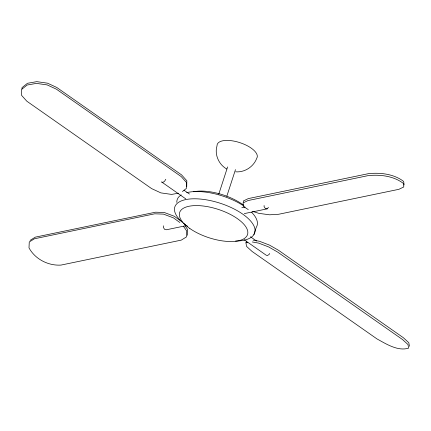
<?xml version="1.0" encoding="UTF-8"?>
<svg xmlns="http://www.w3.org/2000/svg" width="431" height="431" viewBox="0 0 431 431"><rect width="100%" height="100%" fill="white"/><g stroke="black" fill="none" stroke-linecap="round" stroke-linejoin="round"><path stroke-width="0.65" d="M21.965 88.975L21.992 87.66L27.444 83.296L36.78 81.653L47.512 83.172L56.747 87.45L181.559 174.862L186.833 180.751L186.731 186.666M187.302 235.304L187.56 229.421L185.001 225.672M218.749 194.225L227.622 166.921M226.808 196.277L235.477 169.609M253.881 234.626L256.24 227.369A41.996 17.547 18 0 0 251.645 212.321M252.28 241.958L258.681 243.116L268.653 246.941L277.618 252.065L402.43 339.477L407.979 344.52L408.626 348.135C397.937 351.545 386.025 343.879 376.942 338.89L252.13 251.478L246.58 246.435L245.934 242.825L246.758 240.988M165.795 179.269L164.55 181.322L162.81 182.426L161.587 181.936L185.788 198.885M269.666 253.476L269.046 254.505L267.306 255.61L266.078 255.12L244.081 239.711M244.312 213.598L267.188 208.852L268.454 207.376M182.426 191.579L186.391 188.406L186.494 182.485L181.219 176.597L56.413 89.185L47.173 84.912L36.446 83.388L27.105 85.031L21.652 89.395L21.55 95.316L26.824 101.204L151.637 188.616L160.876 192.889L171.603 194.413L178.45 193.207M30.095 240.363L35.31 237.147L155.553 212.197L164.319 212.51L174.296 216.265L180.675 220.909M245.934 242.825L247.83 242.303M241.829 207.731L245.099 207.052M186.133 225.672L166.522 229.745L164.723 229.464L163.441 227.59L163.435 225.812M235.622 171.818C244.641 172.572 253.6 166.792 256.72 158.339A20.995 8.776 18 0 0 239.42 142.494A20.995 8.776 18 0 0 217.014 145.85C214.32 154.605 218.873 164.701 226.781 169.017M267.188 208.852L265.394 208.572L264.111 206.697L264.106 205.512M253.105 240.121L259.5 241.279L269.477 245.104L278.442 250.228L403.254 337.64L408.803 342.683L409.45 346.298M252.512 211.325L258.864 213.356L269.59 214.805L278.631 214.272L398.874 189.317L403.815 186.946L403.324 183.374C393.46 175.918 380.25 174.41 368.241 175.6L247.997 200.555L243.062 202.92L243.547 206.497L248.283 209.617M183.951 190.184L189.451 194.036M250.497 236.786L256.547 241.026M179.84 222.515L173.461 217.876L163.489 214.121L154.718 213.808L34.475 238.758L29.265 241.974L29.001 247.852C35.094 259.176 48.294 265.911 61.013 265.081L181.257 240.126L186.472 236.91L186.731 231.032L183.434 226.21M404.143 184.985L403.653 181.413C393.789 173.957 380.578 172.448 368.57 173.634L248.326 198.589L243.391 200.959L243.553 202.15M176.823 202.398A41.996 17.547 18 0 1 181.23 194.898M186.677 192.668A41.996 17.547 18 0 1 244.059 206.163M193.627 191.763A35.692 14.918 18 0 1 243.763 205.345M182.502 222.391A41.996 17.547 18 0 1 191.698 198.858A41.996 17.547 18 0 1 248.568 218.873A41.996 17.547 18 0 1 235.563 241.064M187.819 226.426A41.996 17.547 18 0 1 186.801 225.725M185.659 224.912A41.996 17.547 18 0 1 183.504 223.236M189.812 228.484A35.692 14.918 18 0 0 246.834 236.048A35.692 14.918 18 0 0 204.1 206.12A35.692 14.918 18 0 0 189.812 228.484"/></g></svg>
